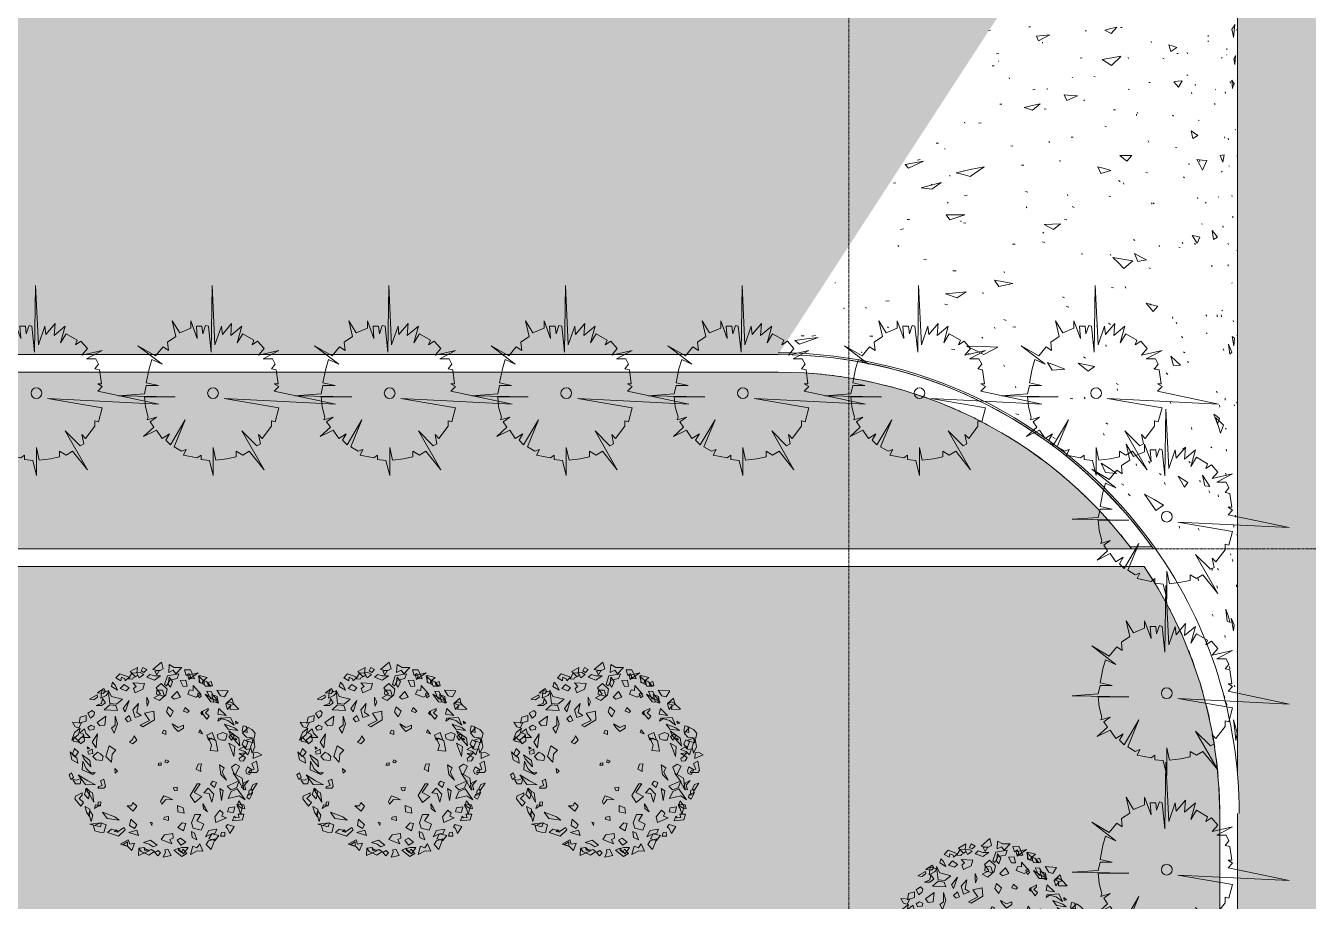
# Model space of a CAD drawing. Header units: millimetres. Extents: x 5359 to 218750, y -16347 to 109893.
# Drawn here: x 56292 to 63554, y 76239 to 81200 of the extents above; entities that cross this region are included whole.
import ezdxf

# ---------------------------------------------------------------- set-up
doc = ezdxf.new("R2010")
doc.units = ezdxf.units.MM
doc.linetypes.add('Grid Line', pattern=[22.225, 12.7, -3.175, 3.175, -3.175])
for name, color, linetype, lineweight in [('A-FLOR', 192, 'Continuous', 9), ('A-FLOR-PATT', 8, 'Continuous', 9), ('A-WALL', 113, 'Continuous', 9), ('G-IMPT', 8, 'Continuous', 9), ('L-PLNT', 71, 'Continuous', 9), ('S-GRID-1', 1, 'Grid Line', 9)]:
    doc.layers.add(name, color=color, linetype=linetype, lineweight=lineweight)
pattern_1 = [(0, (167.64, 11.2), (558.8, 558.8), [83.82, -16.764, 22.352, -16.764, -419.1]), (0, (167.64, 11.2), (558.8, 558.8), [-139.7, 83.82, -335.28]), (0, (139.7, 27.94), (558.8, 558.8), [55.88, -41.91, 83.82, -41.91, -335.28]), (0, (139.7, 27.94), (558.8, 558.8), [-223.52, 55.88, -279.4]), (0, (335.3, 251.46), (558.8, 558.8), [69.85, -27.94, 69.85, -391.16]), (0, (55.9, 363.2), (558.8, 558.8), [27.94, -55.88, 27.94, -447.04]), (90, (111.76, 363.2), (-558.8, 558.8), [50.292, -508.508]), (90, (279.4, 27.94), (-558.8, 558.8), [55.88, -502.92]), (90, (419.1, 251.46), (-558.8, 558.8), [55.88, -502.92]), (45, (352.04, 22.35), (0, 558.7996), [55.88, -734.383]), (135, (206.76, 22.35), (-558.7996, 0), [55.88, -734.383]), (63.435, (335.28, 25.15), (-0.0005, 558.8001), [55.88, -1193.635]), (75.964, (307.34, 27.94), (-0.00237, 558.80038), [55.88, -2248.111]), (75.964, (447.04, 251.46), (-0.00237, 558.80038), [44.704, -2259.287]), (75.964, (122.94, 363.22), (-0.00237, 558.80038), [39.116, -2264.875]), (104.036, (251.46, 27.94), (0.00237, 558.80038), [55.88, -2248.111]), (104.036, (391.16, 251.46), (0.00237, 558.80038), [44.704, -2259.287]), (104.036, (100.58, 363.22), (0.00237, 558.80038), [39.116, -2264.875]), (116.565, (223.52, 25.15), (0.0005, 558.8001), [55.88, -1193.634])]

# ---------------------------------------------------------------- blocks, each defined once
blk = doc.blocks.new('FP_75-TKCS_MB ĐỊNH VỊ CỔNG-HÀNG RÀO')
at = {"layer": 'A-FLOR-PATT'}
for p, q in [((63129.7, 81192.6), (63137, 81206.6)), ((63131.1, 81132.3), (63137.1, 81206.6)), ((61745.9, 81173.3), (61755.3, 81174.8)), ((61970.8, 81193.9), (61980.4, 81194.1)), ((62014.2, 81140.1), (62052.2, 81144.5)), ((62014.2, 81140.1), (62025.5, 81114.9)), ((62025.6, 81114.9), (62089.8, 81148.2)), ((62052.2, 81144.5), (62089.7, 81148.2)), ((62289.7, 81171.8), (62298.4, 81170.2)), ((62402.4, 81174.3), (62438.6, 81155.7)), ((62402.5, 81174.3), (62436.7, 81183.5)), ((62436.7, 81183.5), (62470.2, 81192.3)), ((62438.7, 81155.7), (62470.2, 81192.2)), ((62490.1, 81189.7), (62499.6, 81190.7)), ((62986.3, 81145.7), (62987.7, 81138.2)), ((63121, 81179.7), (63129.7, 81192.6)), ((63121, 81179.7), (63126.2, 81156.1)), ((63126.2, 81156.1), (63131.1, 81132.3)), ((63146.3, 81177.3), (63147.2, 81174)), ((62048.8, 81106.3), (62049.2, 81101)), ((62664.7, 81110.5), (62666.9, 81104.1)), ((62765.1, 81091.5), (62788.2, 81084.4)), ((62765.1, 81091.5), (62775.3, 81053.8)), ((62775.3, 81053.8), (62810.5, 81076.9)), ((62788.2, 81084.4), (62810.5, 81077)), ((62985.3, 81114.3), (62989.1, 81110.3)), ((63091.8, 81070.6), (63092.7, 81062.6)), ((61787.9, 81041.1), (61801.2, 81045.2)), ((61799.3, 81000.7), (61801.9, 80996.6)), ((62261.7, 81016.1), (62273, 81017.5)), ((62387.8, 81009.1), (62440.8, 81018.2)), ((62387.8, 81009.1), (62414.2, 80992.1)), ((62414.2, 80992.1), (62440.4, 80974.4)), ((62440.5, 80974.4), (62491.8, 81026.4)), ((62440.8, 81018.2), (62491.8, 81026.5)), ((62534.5, 81020.7), (62535.4, 81014.1)), ((62731.3, 81015.3), (62737.7, 81011.5)), ((62810.5, 81041.8), (62817.3, 81041.6)), ((62868.6, 81048.3), (62869.4, 81040.8)), ((63063, 81020.1), (63065.8, 81015.8)), ((63090.6, 81034.9), (63093.3, 81035.3)), ((63131.6, 81010.5), (63136.5, 81020.3)), ((63131.6, 81010.5), (63137.8, 80979.7)), ((63136.5, 81020.3), (63140.9, 81030.5)), ((63137.8, 80979.7), (63140.9, 81030.5)), ((61764.2, 80972.3), (61774.9, 80972.8)), ((62216.9, 80909.3), (62219.8, 80903.8)), ((62338.9, 80912.1), (62347.9, 80909.5)), ((62866.8, 80921.8), (62872.2, 80917.5)), ((61860.3, 80904.1), (61863.1, 80899.6)), ((61993.7, 80837.4), (62006.7, 80839.5)), ((62075.3, 80844.7), (62076.1, 80839)), ((62534.5, 80840.9), (62542.5, 80837.3)), ((62650.2, 80878.9), (62658.8, 80878.5)), ((62792.2, 80881.8), (62816.1, 80885.1)), ((62792.2, 80881.8), (62819.6, 80851.2)), ((62816.1, 80885.1), (62839, 80888.4)), ((62819.7, 80851.2), (62839.1, 80888.4)), ((62914.2, 80868.3), (62916, 80860.6)), ((63025.9, 80837.9), (63029.9, 80837.3)), ((63112.1, 80883.2), (63112.9, 80874.7)), ((63120.6, 80890.8), (63126.8, 80882.9)), ((63120.6, 80890.8), (63124.4, 80843.8)), ((63124.4, 80843.8), (63132.4, 80875.3)), ((63126.8, 80882.9), (63132.4, 80875.3)), ((63135.5, 80872.7), (63136.8, 80868.4)), ((62171.1, 80807.8), (62209.4, 80805.2)), ((62171.1, 80807.8), (62185.9, 80776.9)), ((62186, 80776.9), (62247.2, 80801.9)), ((62209.4, 80805.2), (62247.1, 80801.9)), ((62283.2, 80779.9), (62286.2, 80774)), ((62893.5, 80821), (62894.4, 80813.1)), ((63083.8, 80825.2), (63084.4, 80816.5)), ((61808.1, 80755.2), (61819.3, 80754.7)), ((61944.7, 80736.5), (61990.3, 80747.5)), ((61944.7, 80736.5), (61993.1, 80721.6)), ((61990.3, 80747.5), (62035, 80757.9)), ((61993.2, 80721.6), (62035.1, 80757.9)), ((62058.4, 80728.5), (62069, 80726.6)), ((62451, 80723.4), (62461.5, 80723.1)), ((62580.5, 80698.5), (62581.7, 80691.4)), ((62585.4, 80709.5), (62588.1, 80702.6)), ((62785, 80693.3), (62791.3, 80688.4)), ((63023.3, 80758.9), (63026.9, 80754)), ((61606.8, 80652.8), (61610.1, 80648.6)), ((61686.2, 80647), (61700.9, 80650.1)), ((62401.5, 80630.3), (62410.7, 80626.5)), ((62930.9, 80664.6), (62936.6, 80663.3)), ((62085, 80543.8), (62088.5, 80538)), ((62211.1, 80569.1), (62223.4, 80569.2)), ((62647.7, 80547.3), (62650.5, 80539.9)), ((62889.9, 80604.2), (62910, 80591.5)), ((62889.9, 80604.2), (62900.3, 80560.1)), ((62900.4, 80560.1), (62929.4, 80578.5)), ((62910, 80591.5), (62929.3, 80578.5)), ((63080.4, 80571.1), (63081.6, 80562.4)), ((63100.8, 80562.2), (63101.3, 80553.1)), ((63140, 80611), (63141.4, 80610.9)), ((61447.9, 80533.9), (61460.4, 80534.6)), ((61495.9, 80504.9), (61496.7, 80499.9)), ((61870.2, 80518.9), (61881.9, 80517.3)), ((62801.4, 80510.1), (62808.8, 80508.3)), ((61272.4, 80413.8), (61323.9, 80423.8)), ((61272.4, 80413.8), (61289.5, 80392.8)), ((61289.7, 80392.9), (61375.1, 80432.8)), ((61323.9, 80423.8), (61375, 80432.7)), ((61340.7, 80438.3), (61356.9, 80442.8)), ((61639.1, 80345.9), (61719, 80400.5)), ((61640, 80384.5), (61718.9, 80400.5)), ((61929.7, 80409.2), (61943.9, 80410.2)), ((62147.5, 80438), (62148.8, 80431.5)), ((62362.4, 80400.8), (62379.4, 80363.2)), ((62362.5, 80400.8), (62399.4, 80390.7)), ((62486.1, 80463.7), (62521.2, 80464.8)), ((62486.1, 80463.7), (62526.3, 80432.2)), ((62521.2, 80464.8), (62555.2, 80465.5)), ((62526.4, 80432.2), (62555.3, 80465.5)), ((62877, 80419.7), (62879.2, 80411.5)), ((62923, 80442.1), (62952.2, 80438.6)), ((62923, 80442.1), (62939.6, 80412.1)), ((62938.5, 80436.5), (62939.6, 80428)), ((62939.6, 80412.1), (62955.7, 80381.8)), ((62952.2, 80438.6), (62979.2, 80435.4)), ((62955.7, 80381.7), (62979.2, 80435.4)), ((63054.8, 80465.5), (63069.7, 80426.8)), ((63054.9, 80465.5), (63066.9, 80467.1)), ((63066.9, 80467.1), (63078, 80469.1)), ((63069.8, 80426.7), (63078, 80469)), ((63104.6, 80406.1), (63107.2, 80404.9)), ((63150.6, 80464.7), (63151.5, 80459.7)), ((61523.7, 80353), (61524.8, 80347.7)), ((61559.4, 80366.6), (61640, 80384.5)), ((61559.4, 80366.6), (61599.3, 80356.7)), ((61599.3, 80356.7), (61639, 80345.9)), ((62379.5, 80363.2), (62435.6, 80379.9)), ((62399.4, 80390.7), (62435.6, 80379.9)), ((62633.8, 80368.9), (62643.1, 80366.9)), ((62846.7, 80343.7), (62852.8, 80337.7)), ((63062.9, 80375.9), (63066.1, 80370)), ((61205.8, 80307.8), (61219.4, 80309.2)), ((61362.7, 80280.8), (61419.3, 80297)), ((61362.7, 80280.8), (61422.8, 80273.5)), ((61418.3, 80302.8), (61422.2, 80298.5)), ((61419.3, 80297), (61475.1, 80312.2)), ((61423, 80273.5), (61475.3, 80312.2)), ((61953.5, 80259.9), (61965.4, 80256.9)), ((62478.9, 80322.5), (62488, 80317.4)), ((62506.8, 80310.1), (62510.1, 80302.7)), ((61510.7, 80200.2), (61514.8, 80195.4)), ((61607.1, 80237.2), (61623.1, 80239.2)), ((62190.7, 80243), (62192.3, 80236.2)), ((62425.3, 80234.9), (62436.6, 80233.2)), ((62666.7, 80196.7), (62668.1, 80188.7)), ((62674.3, 80196.2), (62682.1, 80190.2)), ((62926.5, 80227.1), (62928.6, 80218.4)), ((62971.3, 80200.5), (62976, 80194)), ((63043, 80229.9), (63047, 80227.7)), ((63121.7, 80238.7), (63123.6, 80232.7)), ((61503.2, 80128.2), (61556, 80129.2)), ((61503.2, 80128.2), (61524.6, 80100.8)), ((61524.8, 80100.8), (61608.4, 80129.2)), ((61556, 80129.2), (61608.2, 80129.2)), ((61957, 80174.6), (61961.2, 80168.5)), ((62216.7, 80175.3), (62227.6, 80170.9)), ((63125.8, 80120.3), (63126.3, 80110.7)), ((61244.6, 80046.1), (61262.2, 80049.6)), ((61282.5, 80102), (61296.7, 80102.1)), ((61586.6, 80094.6), (61588.2, 80088.9)), ((61602, 80082.9), (61615.6, 80081.1)), ((62057.6, 80073.6), (62104.8, 80075.5)), ((62057.6, 80073.6), (62111.4, 80045)), ((62104.8, 80075.5), (62150.9, 80076.8)), ((62111.6, 80045), (62151, 80076.7)), ((62174.2, 80101.8), (62187.6, 80100.5)), ((62949.8, 80078.2), (62955.6, 80075.2)), ((63009, 80038.9), (63024.6, 80020.9)), ((63009, 80038.9), (63018.1, 79988.3)), ((63070.4, 80065.2), (63071.7, 80055.8)), ((61879.7, 79962.7), (61895.1, 79962.2)), ((62049.8, 79976.3), (62061.9, 79972)), ((62051.8, 80030.7), (62056, 80024.1)), ((62563.6, 79988.6), (62572.5, 79982.3)), ((62840.2, 79972.9), (62842.8, 79964)), ((62897.4, 80011.4), (62919, 80006.9)), ((62897.4, 80011.4), (62923.9, 79967.3)), ((62910.2, 79967.8), (62915.9, 79960.6)), ((62919, 80006.9), (62939.6, 80002.5)), ((62923.9, 79967.3), (62939.7, 80002.4)), ((63018.1, 79988.2), (63039.4, 80002.8)), ((63024.6, 80020.9), (63039.3, 80002.8)), ((63099, 79967.3), (63101.6, 79960.4)), ((61230.5, 79954.3), (61235.1, 79949.9)), ((62271.8, 79910.9), (62273.7, 79903.5)), ((62431.7, 79905.6), (62435.4, 79897.8)), ((62570.5, 79909.3), (62604.2, 79891.4)), ((62570.5, 79909.3), (62588, 79864.3)), ((62604.2, 79891.4), (62637, 79873)), ((62710.5, 79956.9), (62712.1, 79948.6)), ((62820.5, 79946), (62828.2, 79942.6)), ((63149.8, 79927.6), (63150.9, 79925.9)), ((61377.8, 79874.7), (61392.5, 79873.3)), ((62446.7, 79886.7), (62504.5, 79877.3)), ((62446.7, 79886.7), (62478.6, 79856.3)), ((62478.6, 79856.3), (62510, 79825.3)), ((62504.5, 79877.3), (62559.7, 79867.1)), ((62510.1, 79825.2), (62559.8, 79867)), ((62588, 79864.2), (62637.1, 79872.9)), ((62651.5, 79827.9), (62661.2, 79824.3)), ((63007.7, 79842.4), (63008.7, 79833)), ((63099.4, 79847), (63100.6, 79837.2)), ((60874.2, 79745.7), (60875.8, 79740.9)), ((61542, 79810.6), (61559.3, 79811.4)), ((61778, 79758.4), (61830.2, 79749.6)), ((61778, 79758.3), (61802.3, 79723.3)), ((61829.5, 79807.1), (61834.2, 79800.7)), ((61830.2, 79749.6), (61881.6, 79739.9)), ((63120.4, 79743.6), (63122.7, 79740.7)), ((61499.1, 79680.7), (61558.6, 79686.7)), ((61499.1, 79680.7), (61566.6, 79658.9)), ((61558.6, 79686.7), (61617.1, 79691.8)), ((61566.8, 79658.9), (61617.2, 79691.8)), ((61711.2, 79688.2), (61713.3, 79681.7)), ((61802.4, 79723.3), (61881.7, 79739.8)), ((62439.8, 79717.7), (62451.6, 79714.3)), ((62517.3, 79721.5), (62521, 79713.1)), ((60924.5, 79600.7), (60926.3, 79595.6)), ((61047.2, 79603.5), (61052.5, 79598.9)), ((61162.3, 79638.7), (61181.4, 79641)), ((61495.9, 79622.3), (61511, 79619.5)), ((62161.8, 79664.3), (62173.8, 79658.5)), ((62183.4, 79608.7), (62197.5, 79605.8)), ((62635.7, 79627.5), (62676, 79581.1)), ((62635.8, 79627.5), (62669, 79619.4)), ((62656.4, 79624.6), (62665, 79617)), ((62669, 79619.4), (62701.1, 79611.1)), ((62676.1, 79581.1), (62701.2, 79611)), ((61829.8, 79534.9), (61843.8, 79530.1)), ((62784.8, 79550.9), (62786.4, 79541.9)), ((62974.5, 79561.8), (62979.6, 79553.5)), ((63037.8, 79561), (63038.8, 79551.3)), ((63060.5, 79561.3), (63062.1, 79551.2)), ((63064.1, 79589.1), (63068, 79585.3)), ((63129.4, 79530.4), (63131.3, 79522.6)), ((61170.8, 79494.2), (61176.4, 79489.1)), ((61777.8, 79491.8), (61780.2, 79485)), ((61881.4, 79494.1), (61897.6, 79492)), ((62356.7, 79503.2), (62361, 79494.8)), ((62423, 79514.5), (62433.6, 79507.3)), ((62806, 79519.9), (62808.9, 79510.5)), ((62974.8, 79460.2), (62980.6, 79455.5)), ((60646.2, 79416.3), (60673.7, 79394.9)), ((60646.3, 79416.3), (60712.9, 79425.6)), ((60673.9, 79394.9), (60779.3, 79433.5)), ((60683.3, 79442.2), (60700.5, 79443.3)), ((60712.9, 79425.6), (60779.2, 79433.5)), ((60742.9, 79440.2), (60763.6, 79444.3)), ((61071.9, 79441.7), (61088.6, 79440.5)), ((61619.4, 79384.2), (61709.1, 79382.4)), ((61619.4, 79384.2), (61667.9, 79361)), ((61706.3, 79435.7), (61711.7, 79429)), ((61709.1, 79382.4), (61796.4, 79378.5)), ((62407, 79391), (62409.1, 79382.8)), ((62836.1, 79439.7), (62843, 79431.2)), ((63103, 79395.8), (63112.5, 79373.2)), ((63103, 79395.8), (63109.1, 79338.8)), ((63122.8, 79438.2), (63130.1, 79433.3)), ((63122.8, 79438.2), (63132.2, 79387.2)), ((63130.1, 79433.3), (63136.4, 79428.9)), ((63132.2, 79387.2), (63136.4, 79428.8)), ((63151.9, 79446.2), (63152.2, 79435.7)), ((61024, 79351.4), (61026.3, 79345.8)), ((61533.9, 79366.6), (61552.1, 79365.8)), ((61627.4, 79343.1), (61642.6, 79338.7)), ((61667.9, 79361), (61716, 79336.7)), ((61716.1, 79336.7), (61796.6, 79378.4)), ((62280.5, 79324), (62292.4, 79316.7)), ((62775, 79327.3), (62803.6, 79302)), ((62775, 79327.3), (62791.2, 79274.7)), ((62847.8, 79351.7), (62855.6, 79346.6)), ((63072.7, 79368.7), (63076.1, 79360.1)), ((63109.1, 79338.8), (63121.2, 79350.7)), ((63112.5, 79373.2), (63121.2, 79350.7)), ((61829.2, 79276.6), (61834.7, 79269.3)), ((62078, 79292.1), (62127.4, 79273.2)), ((62078, 79292.1), (62103.4, 79248.6)), ((62103.6, 79248.6), (62175.9, 79253.5)), ((62127.4, 79273.2), (62175.8, 79253.5)), ((62251.8, 79287.6), (62298, 79279)), ((62251.8, 79287.6), (62307.3, 79242.7)), ((62298, 79279), (62343, 79269.8)), ((62307.4, 79242.7), (62343.1, 79269.7)), ((62679.2, 79258.1), (62689.2, 79252.8)), ((62791.3, 79274.6), (62831.2, 79276.3)), ((62803.6, 79302), (62831.1, 79276.3)), ((62871.8, 79299.8), (62874.6, 79289.8)), ((62465.9, 79173.1), (62478.2, 79167.9)), ((62749.7, 79232.4), (62757.8, 79223.5)), ((61896.2, 79155.4), (61898.9, 79147.9)), ((62205.7, 79089.8), (62220.3, 79085.2)), ((62285.5, 79095.3), (62290.4, 79086.5)), ((62472.1, 79141.7), (62474.3, 79133.1)), ((63033.5, 79128.9), (63037.8, 79119.6)), ((62771.8, 79069.2), (62775.1, 79059.1)), ((63052.1, 79050.3), (63053.9, 79039.6)), ((63082.4, 79088.9), (63083.2, 79078.5)), ((63134.8, 79051.3), (63136.7, 79046.8)), ((63150.3, 79068.9), (63151.4, 79060.3)), ((61897.5, 79001.3), (61914.5, 78997.5)), ((62407.9, 78950.8), (62419.4, 78941.9)), ((63018.8, 79000), (63035.5, 78987.6)), ((63018.8, 79000), (63040.1, 78942)), ((63029.4, 78979.8), (63053.3, 78957.9)), ((63029.4, 78979.8), (63044, 78935.5)), ((63035.5, 78987.6), (63051, 78975.5)), ((63040.1, 78941.9), (63051.1, 78975.4)), ((63053.3, 78957.9), (63074.6, 78936.4)), ((62394, 78888.7), (62398.8, 78879.3)), ((62893.2, 78922.7), (62894.8, 78912.8)), ((63044, 78935.5), (63057.8, 78890.8)), ((63057.8, 78890.7), (63074.6, 78936.3)), ((63085.3, 78919.8), (63088.9, 78914.2)), ((62107.6, 78869.4), (62121.2, 78861.3)), ((62843.5, 78807.4), (62850.9, 78797.2)), ((63001.3, 78814.7), (63007, 78808.3)), ((63089.2, 78801.2), (63090.7, 78790)), ((62650.1, 78732.1), (62659.6, 78722)), ((62877.8, 78731.1), (62885.6, 78724.2)), ((62381.4, 78721.6), (62425.7, 78692.9)), ((62381.4, 78721.6), (62406.1, 78669.3)), ((62406.2, 78669.2), (62468.9, 78663.3)), ((62425.7, 78692.9), (62468.8, 78663.4)), ((62579.6, 78718.6), (62581.9, 78709.2)), ((62710.6, 78663.2), (62720.8, 78656.1)), ((62954.5, 78654), (62976, 78622)), ((62954.5, 78654), (62967.6, 78593.9)), ((63085.5, 78665.3), (63088.8, 78654.9)), ((62496.5, 78604.6), (62509.1, 78597.6)), ((62740.4, 78611.8), (62744.2, 78601.1)), ((62816.8, 78647), (62845.4, 78629.4)), ((62816.8, 78647), (62852.8, 78584.9)), ((62845.4, 78629.4), (62872.7, 78611.8)), ((62852.9, 78584.8), (62872.7, 78611.7)), ((62939.8, 78625), (62941.4, 78614.7)), ((62967.7, 78593.8), (62996.4, 78589.8)), ((62976, 78622), (62996.3, 78589.9)), ((62534.9, 78547.1), (62545.7, 78536.6)), ((62625.9, 78546.5), (62681.5, 78515.3)), ((62625.9, 78546.5), (62658.6, 78500.3)), ((62681.5, 78515.3), (62734, 78483.5)), ((62990.6, 78564.1), (62996, 78553.1)), ((63043.7, 78541.9), (63045.6, 78530.4)), ((62658.6, 78500.3), (62690.4, 78453.2)), ((62690.5, 78453.1), (62734.1, 78483.4)), ((62822, 78363.8), (62825.5, 78352.6)), ((63131.9, 78369.2), (63132.4, 78358)), ((63142.5, 78426.2), (63144, 78415.8)), ((62930.4, 78353.8), (62936.9, 78342.2)), ((63150.2, 78318), (63151.5, 78311.9)), ((63112.9, 78207.3), (63115.9, 78200.1)), ((63125.2, 78176), (63127.5, 78164.7)), ((63009.3, 78125.2), (63010.6, 78114.3)), ((63040.8, 78124.9), (63045.9, 78116.7)), ((62927.7, 78065.7), (62935.1, 78056.9)), ((63036.8, 78025.8), (63039, 78013.7)), ((63146.7, 78032.8), (63147.1, 78021.2)), ((63009.6, 77866.6), (63014.9, 77853.8)), ((63087.1, 77893.4), (63099.9, 77855.9)), ((63087.1, 77893.4), (63095.4, 77826.3)), ((63099.9, 77855.9), (63111.3, 77818.5)), ((63095.5, 77826.2), (63111.4, 77818.4)), ((63118.1, 77842.7), (63127.1, 77823.1)), ((63118.1, 77842.7), (63129.9, 77771.5)), ((63127.1, 77823.1), (63135, 77804)), ((63129.9, 77771.4), (63135, 77803.9)), ((63081.3, 77745.5), (63083.1, 77733)), ((63151.3, 77657.2), (63152.6, 77645)), ((63107.4, 77569.5), (63110.4, 77556.4)), ((63135.1, 77464.2), (63137.4, 77455.2)), ((63076.7, 77404.6), (63081.1, 77394.6)), ((63090.9, 77363), (63091.9, 77351.2)), ((63130.4, 77268.2), (63141.8, 77228.4)), ((63130.4, 77268.2), (63137.8, 77209.7)), ((63137.8, 77209.7), (63144.2, 77150.9)), ((63141.8, 77228.4), (63150.5, 77189.5)), ((63144.2, 77150.8), (63150.5, 77189.4))]:
    blk.add_line(p, q, dxfattribs=at)
blk = doc.blocks.new('CAY MAI VAN PHUC - CAY DUC SOC_dwg-2256080-TKCS_MB ĐỊNH VỊ CỔNG-HÀNG RÀO')
at = {"layer": 'G-IMPT', "flags": 128}
blk.add_lwpolyline([(32.8, 479.5), (12.9, 293.4), (6.2, 771.8), (-13.8, 346.6), (-60.3, 479.5), (-67, 419.7), (-133.5, 499.4), (-126.8, 413), (-206.6, 479.5), (-173.4, 359.9), (-213.3, 426.3), (-293.1, 379.8), (-279.8, 346.6), (-319.7, 373.2), (-366.2, 320), (-326.3, 273.5), (-472.6, 306.7), (-359.6, 246.9), (-426.1, 246.9), (-446, 207.1), (-419.4, 173.8), (-452.7, 167.2), (-466, 67.5), (-439.4, 67.5), (-472.6, 47.6), (-439.4, 14.4), (-878.3, -78.6), (-80.3, -38.8), (-472.6, -105.2), (-446, -204.9), (-419.4, -198.2), (-419.4, -238.1), (-352.9, -324.5), (-326.3, -297.9), (-339.6, -364.4), (-313, -377.6), (-206.6, -271.3), (-366.2, -550.4), (-259.8, -417.5), (-213.3, -444.1), (-166.7, -417.5), (-166.7, -457.4), (-100.2, -470.7), (-19.9, -481.4), (-0.5, -390.9), (-0.5, -590.3), (26.2, -484), (86, -477.3), (86, -444.1), (112.6, -464), (212.4, -444.1), (192.4, -404.2), (225.7, -417.5), (278.9, -384.3), (199.1, -191.6), (305.5, -371), (338.7, -337.8), (312.1, -291.3), (365.3, -324.5), (405.2, -264.7), (498.3, -311.2), (425.2, -244.8), (451.8, -204.9), (405.2, -171.7), (471.7, -191.6), (465.1, -171.7), (485, -98.6), (491.7, -25.5), (272.2, -25.5), (677.9, -18.8), (491.7, -5.6), (478.4, 54.2), (391.9, 54.2), (478.4, 74.2), (458.4, 173.8), (438.5, 240.3), (365.3, 207.1), (538.2, 340), (411.9, 266.9), (358.7, 333.3), (318.8, 306.7), (325.4, 366.5), (265.6, 406.4), (292.2, 519.4), (239, 433), (159.2, 466.2), (159.2, 519.4), (112.6, 393.1), (119.3, 479.5), (79.4, 479.5), (72.7, 426.3), (52.8, 486.1)], close=True, dxfattribs=at)
at = {"layer": 'G-IMPT'}
blk.add_circle((0, 0), 38.6, dxfattribs=at)
blk = doc.blocks.new('CAY MAI VAN PHUC - CAY BONG TRANG-2256527-TKCS_MB ĐỊNH VỊ CỔNG-HÀNG RÀO')
at = {"extrusion": (0, 0, -1), "xscale": 0.7894736842105263, "yscale": 0.7894736842105263, "zscale": -0.7894736842105263, "rotation": 180}
blk.add_blockref('CAY MAI VAN PHUC - CAY DUC SOC_dwg-2256080-TKCS_MB ĐỊNH VỊ CỔNG-HÀNG RÀO', (0, 0), dxfattribs=at)
blk = doc.blocks.new('CAY BACH TRINH - CAY BACH TRINH_dwg-2249800-TKCS_MB ĐỊNH VỊ CỔNG-HÀNG RÀO')
at = {"layer": 'G-IMPT', "flags": 128}
for points in [[(-578, 1452), (-505, 1613), (-404, 1608), (-431, 1511), (-482, 1548), (-505, 1489), (-486, 1456)], [(-357, 1653), (-250, 1541), (-201, 1603), (-123, 1566), (-133, 1703), (-220, 1653)], [(7, 1749), (-25, 1628), (43, 1591), (160, 1616)], [(121, 1587), (40, 1602), (86, 1521)], [(335, 1653), (267, 1616), (316, 1566), (365, 1591)], [(423, 1516), (443, 1553), (433, 1653), (560, 1578), (472, 1491)], [(-874, 1403), (-896, 1328), (-826, 1327), (-809, 1379)], [(-870, 1320), (-769, 1323), (-719, 1438), (-798, 1395)], [(-715, 1368), (-728, 1408), (-805, 1472), (-663, 1508), (-663, 1385)], [(-648, 1504), (-672, 1392), (-758, 1347), (-746, 1419), (-706, 1444)], [(-477, 1437), (-459, 1512), (-646, 1555)], [(-428, 1425), (-446, 1319), (-376, 1318), (-327, 1420)], [(-83, 1327), (-48, 1351), (-99, 1506), (-301, 1542), (-270, 1454), (-140, 1428)], [(-133, 1478), (-191, 1403), (-152, 1303), (-113, 1353)], [(14, 1366), (-94, 1266), (-74, 1166), (43, 1066), (140, 1116), (23, 1178), (101, 1291)], [(23, 1503), (131, 1428), (267, 1478), (209, 1528), (131, 1503)], [(511, 1378), (306, 1366), (335, 1266), (472, 1203), (501, 1278), (452, 1316)], [(533, 1553), (590, 1452), (520, 1446), (509, 1467), (423, 1512), (399, 1468), (319, 1525), (383, 1562)], [(579, 1478), (745, 1541), (813, 1466), (725, 1416), (716, 1478), (657, 1453), (647, 1416)], [(871, 1391), (823, 1341), (784, 1253), (891, 1316)], [(-1174, 1238), (-1112, 1130), (-1037, 1152), (-972, 1252)], [(-766, 1181), (-866, 1042), (-1009, 1038), (-900, 1094)], [(-996, 1019), (-915, 1047), (-883, 1171), (-978, 1137)], [(-989, 1076), (-860, 1099), (-799, 1231), (-876, 1225), (-913, 1152)], [(-697, 1145), (-671, 1210), (-634, 1180), (-660, 1114)], [(-556, 1333), (-692, 1179), (-600, 1129), (-460, 1181), (-492, 1255), (-553, 1247)], [(-269, 1228), (-328, 1128), (-220, 1091), (-172, 1128)], [(-50, 1140), (92, 1178), (86, 1252), (-14, 1249)], [(667, 1353), (579, 1291), (628, 1241), (735, 1278)], [(696, 1091), (891, 1141), (949, 1253), (920, 1016), (803, 1003)], [(1064, 1244), (1080, 1108), (985, 1158), (937, 1212)], [(1027, 1278), (998, 1228), (1037, 1191), (1135, 1203)], [(1144, 1166), (1135, 1128), (1203, 1078), (1281, 1091)], [(-1364, 914), (-1208, 910), (-1218, 988), (-1136, 1017), (-1240, 1107), (-1267, 1010)], [(-1164, 910), (-1135, 1007), (-1204, 1044), (-1282, 1000), (-1216, 980)], [(-1010, 928), (-1137, 803), (-990, 828)], [(-840, 791), (-799, 735), (-718, 839), (-724, 876), (-821, 927), (-821, 894), (-775, 847)], [(-415, 941), (-483, 878), (-454, 853), (-386, 878)], [(-113, 953), (-201, 878), (-152, 778), (-84, 866)], [(267, 1128), (228, 1041), (257, 966), (267, 1041)], [(413, 1016), (443, 853), (365, 803), (472, 766), (511, 903)], [(647, 866), (579, 1066), (686, 928)], [(813, 978), (784, 891), (1018, 903), (920, 991)], [(1047, 1103), (998, 1028), (1066, 978), (1164, 978), (1066, 1016)], [(-1302, 703), (-1351, 666), (-1312, 653)], [(-1279, 631), (-1217, 768), (-1027, 752), (-1169, 714)], [(-993, 702), (-1009, 756), (-1064, 751)], [(-717, 878), (-717, 816), (-688, 841)], [(140, 878), (131, 728), (335, 603), (384, 628), (218, 716), (306, 841)], [(579, 803), (540, 716), (599, 691), (647, 741)], [(823, 791), (784, 653), (842, 491), (891, 578), (823, 628)], [(988, 791), (1008, 628), (1096, 616), (1144, 678)], [(1261, 753), (1203, 803), (1193, 853), (1232, 891), (1310, 841)], [(1339, 702), (1463, 665), (1444, 774), (1337, 802)], [(1422, 673), (1471, 586), (1531, 604), (1583, 684)], [(-1595, 553), (-1527, 591), (-1429, 491), (-1497, 416), (-1634, 403), (-1653, 491)], [(-1424, 524), (-1440, 618), (-1501, 607), (-1513, 501)], [(-1380, 266), (-1361, 403), (-1185, 528), (-1224, 441)], [(-1109, 650), (-1174, 560), (-1345, 537), (-1285, 585)], [(-1283, 435), (-1251, 475), (-1188, 428), (-1232, 366)], [(-1065, 367), (-1127, 366), (-1158, 473), (-1082, 500), (-981, 458), (-1000, 389)], [(-942, 366), (-893, 503), (-795, 453), (-825, 366), (-873, 403)], [(-721, 477), (-654, 499), (-671, 550)], [(-220, 591), (-289, 516), (-386, 578), (-386, 628), (-289, 591), (-181, 653)], [(-74, 528), (-35, 541), (-6, 491), (-74, 466)], [(1135, 478), (1232, 328), (1164, 228), (1154, 328)], [(1310, 591), (1252, 628), (1193, 603), (1203, 553), (1281, 541)], [(1270, 413), (1394, 410), (1386, 473), (1452, 496), (1368, 568), (1347, 490)], [(1447, 578), (1476, 466), (1593, 366), (1544, 503)], [(-1597, 135), (-1570, 248), (-1626, 391), (-1648, 247)], [(-1619, 320), (-1482, 361), (-1595, 398)], [(-1363, 198), (-1471, 259), (-1494, 200), (-1562, 210), (-1523, 107), (-1467, 166)], [(-1478, 213), (-1422, 297), (-1459, 373), (-1523, 336)], [(-1328, 370), (-1279, 378), (-1302, 402)], [(-1274, 77), (-1290, 255), (-1183, 312), (-1221, 219)], [(-855, 181), (-881, 279), (-825, 405), (-958, 362), (-994, 169)], [(491, 441), (443, 366), (511, 303), (569, 328), (521, 378)], [(813, 191), (881, 116), (891, -22), (988, 78), (930, 266)], [(1319, 245), (1280, 215), (1311, 205)], [(1378, 453), (1369, 353), (1437, 303), (1476, 366)], [(1553, 425), (1451, 325), (1568, 345)], [(-1619, 40), (-1622, 139), (-1683, 152), (-1767, 105)], [(-1482, 60), (-1448, -1), (-1384, -6), (-1369, 43), (-1433, 90)], [(-1478, 141), (-1429, 91), (-1371, 128)], [(-74, 16), (-123, -9), (-94, -34), (-55, -22)], [(1085, 125), (1140, 155), (1218, 75), (1163, 15), (1054, 5), (1038, 75)], [(1310, 166), (1300, 116), (1222, 128), (1232, 203)], [(1256, -105), (1272, 5), (1412, 105), (1381, 35)], [(1476, 153), (1534, 78), (1583, 116), (1544, 216)], [(1624, 156), (1594, 16), (1487, -41), (1502, 50), (1551, 81)], [(-1595, -47), (-1673, -9), (-1702, -172), (-1673, -209), (-1536, -209), (-1556, -172), (-1634, -147)], [(-1515, -106), (-1486, -178), (-1501, -227), (-1553, -242), (-1599, -161)], [(-1449, -521), (-1419, -309), (-1263, -222), (-1351, -346)], [(-1291, -267), (-1232, -115), (-1304, -62), (-1376, -95)], [(-1145, -345), (-1046, -242), (-1021, -71), (-1105, -125), (-1069, -201)], [(-688, -191), (-610, -147), (-641, -60), (-704, -55), (-685, -122)], [(11, -79), (65, -80), (51, -44), (11, -37)], [(832, -134), (784, -184), (823, -222)], [(1179, -205), (1218, -245), (1264, -215)], [(1398, -9), (1408, -159), (1232, -234), (1339, -134)], [(1563, -293), (1595, -211), (1641, -250), (1609, -331)], [(-1604, -526), (-1578, -497), (-1615, -421), (-1690, -396)], [(-1489, -516), (-1411, -473), (-1448, -396), (-1534, -351), (-1465, -430)], [(-1224, -515), (-1157, -451), (-1369, -353), (-1324, -476)], [(-935, -470), (-860, -411), (-900, -361), (-966, -383)], [(-582, -741), (-504, -613), (-626, -407), (-681, -406), (-575, -561), (-711, -631)], [(1085, -355), (1023, -325), (999, -455), (1023, -485), (1132, -485), (1116, -455), (1054, -435)], [(1477, -247), (1352, -421), (1173, -426), (1309, -356)], [(1427, -309), (1447, -409), (1525, -409), (1573, -334), (1505, -346)], [(-1553, -680), (-1504, -649), (-1521, -598), (-1613, -563)], [(-1546, -521), (-1536, -609), (-1595, -596), (-1604, -509)], [(-1173, -669), (-1368, -622), (-1473, -694), (-1336, -498), (-1227, -542)], [(-1024, -493), (-1058, -702), (-1088, -530)], [(-888, -735), (-838, -578), (-745, -570), (-823, -487), (-921, -590)], [(-229, -532), (-269, -525), (-272, -467), (-200, -477)], [(-129, -656), (-34, -622), (23, -722), (0, -767), (-69, -688), (-193, -693)], [(1202, -735), (1225, -565), (1350, -495), (1280, -595)], [(1330, -484), (1271, -546), (1300, -671), (1369, -596)], [(1384, -736), (1435, -805), (1537, -675), (1529, -628), (1408, -565), (1408, -607), (1465, -665)], [(-1468, -852), (-1402, -831), (-1326, -772), (-1450, -777)], [(-1390, -946), (-1429, -809), (-1361, -709), (-1332, -796), (-1361, -846)], [(-1270, -915), (-1163, -901), (-1183, -834), (-1295, -817)], [(-1144, -1010), (-957, -1095), (-936, -993), (-1027, -873), (-1088, -926), (-1063, -982)], [(-811, -903), (-736, -844), (-727, -764), (-770, -826)], [(-393, -926), (-281, -901), (-277, -790), (-378, -835)], [(614, -795), (506, -893), (444, -803), (510, -740), (536, -796)], [(1124, -735), (1132, -805), (1085, -795), (1077, -725)], [(1193, -846), (1173, -780), (1104, -785)], [(1249, -1075), (1218, -965), (1272, -885), (1295, -955), (1272, -995)], [(1359, -809), (1271, -859), (1281, -984), (1330, -909)], [(-1251, -1066), (-1426, -1044), (-1452, -946), (-1351, -943), (-1371, -1002), (-1308, -1008), (-1282, -979)], [(-1130, -1172), (-1165, -1196), (-1203, -1289), (-1280, -1164), (-1162, -1128)], [(-698, -1231), (-557, -1193), (-527, -1096), (-584, -953), (-693, -951), (-619, -1061), (-741, -1124)], [(-384, -1242), (-286, -1181), (-363, -1098), (-424, -1108)], [(-120, -1056), (-31, -1033), (-45, -997), (-117, -988)], [(176, -1143), (205, -1087), (168, -1096)], [(550, -1034), (443, -1134), (482, -1196), (569, -1146)], [(1048, -911), (967, -1024), (753, -1052), (829, -993)], [(1103, -1266), (1025, -1267), (986, -1133), (1081, -1099), (1208, -1151), (1184, -1238)], [(1066, -1096), (1086, -1171), (1271, -1121)], [(-1117, -1335), (-1039, -1334), (-1059, -1267), (-1114, -1266)], [(-883, -1296), (-1010, -1321), (-942, -1409), (-834, -1384)], [(-771, -1348), (-831, -1232), (-975, -1212), (-947, -1284), (-866, -1298)], [(-622, -1399), (-535, -1360), (-523, -1254), (-580, -1280)], [(-180, -1469), (12, -1396), (-45, -1309), (-194, -1290), (-200, -1370), (-142, -1392)], [(411, -1324), (581, -1272), (441, -1226)], [(667, -1184), (647, -1221), (764, -1334), (959, -1271), (891, -1209), (764, -1246)], [(775, -1261), (835, -1251), (807, -1222)], [(-872, -1573), (-787, -1482), (-829, -1416), (-944, -1384)], [(-505, -1659), (-547, -1509), (-620, -1542), (-671, -1472), (-727, -1598), (-626, -1595)], [(-386, -1646), (-464, -1534), (-357, -1534), (-289, -1559)], [(-215, -1584), (-355, -1693), (-443, -1641), (-373, -1567), (-346, -1624), (-297, -1583), (-299, -1545)], [(-336, -1491), (-270, -1405), (-332, -1372), (-423, -1439)], [(-55, -1574), (-63, -1616), (-24, -1708), (-167, -1674), (-109, -1565)], [(323, -1445), (199, -1404), (83, -1492), (153, -1523), (221, -1476)], [(228, -1671), (131, -1609), (189, -1571), (209, -1584), (306, -1584), (306, -1534), (404, -1546), (365, -1609)], [(411, -1674), (406, -1550), (330, -1534), (226, -1592)], [(731, -1476), (595, -1400), (567, -1474), (481, -1461), (531, -1590), (600, -1516)], [(608, -1509), (686, -1484), (608, -1434)], [(69, -1680), (123, -1624), (62, -1590), (23, -1629)]]:
    blk.add_lwpolyline(points, close=True, dxfattribs=at)
blk = doc.blocks.new('CAY BACH TRINH - CAY BACH TRINH-2271498-TKCS_MB ĐỊNH VỊ CỔNG-HÀNG RÀO')
at = {"extrusion": (0, 0, -1), "xscale": 0.3200000000000001, "yscale": 0.3200000000000001, "zscale": -0.3200000000000001, "rotation": 180}
blk.add_blockref('CAY BACH TRINH - CAY BACH TRINH_dwg-2249800-TKCS_MB ĐỊNH VỊ CỔNG-HÀNG RÀO', (0, 0), dxfattribs=at)

msp = doc.modelspace()

# ---------------------------------------------------------------- hatches: boundary and pattern name
at = {"layer": 'A-FLOR-PATT'}
h = msp.add_hatch(dxfattribs=at)
h.set_pattern_fill('FP_10', color=256, style=0, pattern_type=2)
h.set_pattern_definition([(49.98, (0, 140.2), (480.9662, -42.05), [50.271, -552.983]), (355.004, (0, 140.2), (-93.0452, 504.0329), [40.233, -442.567]), (100.459, (40.1, 136.7), (387.922, 461.987), [42.712, -469.837]), (46.164, (0, 274.2), (715.6488, -110.9123), [75.41, -829.513]), (96.64, (59.64, 265), (626.7502, 652.741), [64.068, -704.746]), (351.19, (0, 274.2), (626.75, 652.7402), [60.349, -663.843]), (20.986, (67.06, 240.7), (400.2597, -269.793), [50.287, -553.162]), (326.019, (67.06, 240.7), (163.1555, 485.9145), [40.225, -442.472]), (71.439, (100.4, 218.2), (563.4208, 216.1217), [42.715, -469.86]), (37.48, (0, 140.2), (8.15562, 223.06729), [7.374, -429.717, 7.374, -441.784, -444.13]), (37.48, (0, 140.2), (8.15562, 223.06729), [-886.249, 7.374, -436.756]), (7.495, (0, 140.2), (176.4031, 264.291), [7.376, -248.775, 7.376, -419.766, -169.314]), (7.495, (0, 140.2), (176.4031, 264.291), [-683.292, 7.376, -161.938]), (327.518, (-149.53, 140.2), (357.95966, -15.11538), [7.375, -160.231, 7.375, -515.556, -693.888]), (327.518, (-149.53, 140.2), (357.95966, -15.11538), [-690.536, 7.375, -686.514]), (317.52, (-216.6, 140.2), (391.0618, 67.0783), [7.374, -210.488, 7.374, -339.864, -492.703]), (317.52, (-216.6, 140.2), (391.0618, 67.0783), [-565.1, 7.374, -485.329])])
h.paths.add_polyline_path([(85305.1, 75436.3), (97742.6, 75436.3), (97742.6, 76818.2), (97748, 76986.1), (97752.6, 77033.6), (97752.6, 83316.9), (86052.6, 83316.9), (85953.7, 83322.9), (85852.6, 83341.9), (85761.8, 83370.2), (85654.5, 83421.1), (85586.8, 83462.1), (85501.2, 83530.7), (85438.8, 83593.2), (85370.2, 83683.6), (85324.7, 83759.9), (85285.9, 83846.2), (85252.6, 83961.4), (85237.8, 84050), (85232.6, 84118.2), (85152.6, 84118.2), (85152.6, 84418.2), (75352.6, 84418.2), (75352.6, 82518.2), (75619.9, 82518.2), (75619.9, 82318.2), (75352.6, 82318.2), (75352.6, 81418.2), (69152.6, 81418.5), (69152.6, 82318.2), (68752.6, 82318.2), (68752.6, 82518.2), (69152.6, 82518.2), (69152.6, 83316.9), (63152.6, 83316.9), (63152.6, 76953.1), (63157.5, 76885.4), (63162.6, 76736.9), (63152.6, 76736.9), (63152.6, 75436.3), (85292.6, 75436.3)])
h = msp.add_hatch(dxfattribs=at)
h.set_pattern_fill('FP_21', color=256, style=0, pattern_type=2)
h.set_pattern_definition([(49.955, (0, 297.74), (480.9663, -42.0141), [50.245, -552.698]), (355.008, (0, 297.74), (-93.0422, 503.5904), [40.233, -442.564]), (100.468, (40.1, 294.23), (387.9225, 461.5805), [42.676, -469.437]), (46.139, (0, 431.63), (715.65, -110.812), [75.376, -829.133]), (96.646, (59.64, 422.4), (626.748, 652.169), [64.012, -704.134]), (351.198, (0, 431.6), (626.7464, 652.1696), [60.348, -663.83]), (20.97, (67.06, 398.16), (400.2635, -269.5499), [50.282, -553.099]), (326.042, (67.06, 398.16), (163.1587, 485.4848), [40.214, -442.35]), (71.424, (100.4, 375.7), (563.4193, 215.9336), [42.681, -469.488]), (37.456, (0, 297.74), (8.15442, 222.87167), [7.372, -429.577, 7.372, -441.64, -443.985]), (37.456, (0, 297.74), (8.15442, 222.87167), [-885.96, 7.372, -436.613]), (7.488, (0, 297.74), (176.40487, 264.05665), [7.376, -248.771, 7.376, -419.759, -169.312]), (7.488, (0, 297.74), (176.40487, 264.05665), [-683.282, 7.376, -161.936]), (327.541, (-149.53, 297.74), (357.9599, -15.1019), [7.373, -160.191, 7.373, -515.425, -693.712]), (327.541, (-149.53, 297.74), (357.9599, -15.1019), [-690.361, 7.373, -686.339]), (317.545, (-216.6, 297.74), (391.0611, 67.0181), [7.371, -210.404, 7.371, -339.728, -492.505]), (317.545, (-216.6, 297.74), (391.0611, 67.0181), [-564.873, 7.371, -485.134])])
h.paths.add_polyline_path([(39251, 79336.9), (45942.6, 79336.9), (45942.6, 79346.9), (45952.6, 79346.9), (45952.6, 79336.9), (60552.6, 79336.9), (60552.6, 79346.9), (60559.1, 79346.9), (63139.6, 83316.9), (32746.2, 83316.9), (36095.2, 79346.7), (36103.5, 79346.9), (36103.5, 79336.9), (36830.1, 79336.9)])
h = msp.add_hatch(dxfattribs=at)
h.set_pattern_fill('FP_14', color=256, style=0, pattern_type=2)
h.set_pattern_definition(pattern_1)
h.paths.add_polyline_path([(33642.6, 17336.9), (33642.6, 33737.4), (31203.5, 33737.4), (31203.5, 18236.9), (31211.1, 18125), (31226.1, 18036.7), (31254, 17939.7), (31292.6, 17846.4), (31341.4, 17758.1), (31399.9, 17675.8), (31480, 17589), (31547.2, 17529.8), (31624.7, 17474.9), (31713, 17426.1), (31806.2, 17387.4), (31903.2, 17359.5), (32002.7, 17342.6), (32103.5, 17336.9), (33198.8, 17336.9)])
h.paths.add_polyline_path([(31203.5, 37137.4), (33642.6, 37137.4), (33642.6, 78246.9), (35752.6, 78246.9), (35752.6, 79046.9), (38162.6, 79046.9), (38162.6, 79036.9), (38152.6, 79036.9), (38152.6, 78246.9), (42252.6, 78246.9), (42252.6, 78646.9), (42552.6, 78646.9), (42552.6, 79236.9), (36103.5, 79236.9), (35855.3, 79230.6), (35607.8, 79211.8), (35361.5, 79180.4), (35117.1, 79136.6), (34875.3, 79080.5), (34636.6, 79012.2), (34401.7, 78931.9), (34171.2, 78839.8), (33945.6, 78736.2), (33725.5, 78621.2), (33510, 78494.3), (33269, 78332.8), (33092.2, 78202), (32897.2, 78041.7), (32711.6, 77872.5), (32535.6, 77694.7), (32369.5, 77508.9), (32213.4, 77315.4), (32067.7, 77114.8), (31932.5, 76907.4), (31806.3, 76690.2), (31693.9, 76472.3), (31583.6, 76226.6), (31502.6, 76021.4), (31423.8, 75788.4), (31356.8, 75551.8), (31301.8, 75312.4), (31258.9, 75070.6), (31228.2, 74827), (31209.7, 74582.3), (31203.5, 74336.9), (31205.6, 62059.7), (31211.4, 62000.9), (31234, 61917.3), (31258, 61859.3), (31299, 61792.4), (31349.9, 61732.8), (31409.6, 61681.8), (31476.5, 61640.8), (31549, 61610.8), (31625.3, 61592.5), (31703.5, 61586.3), (32403.5, 61586.3), (32403.5, 40886.3), (31703.5, 40886.3), (31618.1, 40878.5), (31534.5, 40855.8), (31476.5, 40831.8), (31409.6, 40790.8), (31349.9, 40739.9), (31299, 40680.2), (31258, 40613.3), (31228, 40540.8), (31209.7, 40464.6), (31203.5, 40362.1), (31203.5, 38882.8)])
h.paths.add_polyline_path([(62552.6, 78236.9), (62432.4, 78384.4), (62310.9, 78513.5), (62180.6, 78633.7), (62021.7, 78758.5), (61896, 78845), (61742.9, 78935.1), (61583.3, 79014.3), (61418.9, 79081.8), (61250.4, 79137.3), (61078.8, 79180.8), (60904.8, 79211.9), (60728.8, 79230.6), (60552.6, 79236.9), (46052.6, 79236.9), (46052.6, 78648.6), (46352.6, 78648.6), (46352.6, 78638.6), (46352.6, 78636.9), (46352.6, 78246.9), (54962.6, 78246.9), (54962.6, 78236.9), (62545, 78236.9)])
h = msp.add_hatch(dxfattribs=at)
h.set_pattern_fill('FP_14', color=256, style=0, pattern_type=2)
h.set_pattern_definition(pattern_1)
h.paths.add_polyline_path([(60152.6, 69861.8), (63032.6, 69861.8), (63032.6, 70456.3), (63052.6, 70456.3), (63052.6, 76736.9), (63045.6, 76914.5), (63032.3, 77050.9), (63005.4, 77216.2), (62972.7, 77360.5), (62941.5, 77469), (62906.8, 77575.6), (62849.3, 77722.6), (62773.7, 77882.4), (62702.7, 78011.4), (62623.8, 78136.9), (54962.6, 78135.2), (54962.6, 69861.8), (58617.9, 69861.8)])

# ---------------------------------------------------------------- linework, layer by layer
at = {"layer": 'A-FLOR'}
msp.add_line((63152.6, 83316.9), (63152.6, 76953.1), dxfattribs=at)
for radius, start, end in [(2600, 80.63331, 82.08497), (2600, 76.61901, 78.12743), (2600, 72.65428, 74.16985), (2500, 81.84817, 85.91307), (2500, 77.77226, 80.21785), (2500, 73.69635, 76.0255), (2600, 68.71207, 70.21226), (2500, 69.62043, 71.8849), (2600, 64.78199, 66.25463), (2500, 65.54452, 67.76784), (2600, 60.85919, 62.29697), (2500, 61.4686, 63.66344), (2600, 56.94109, 58.33928), (2500, 57.39269, 59.56664), (2600, 53.02622, 54.38155), (2500, 53.31677, 55.47476), (2600, 49.11365, 50.42378), (2500, 49.24085, 51.38624), (2600, 45.20278, 46.46597), (2500, 45.16493, 47.22849), (2500, 41.08902, 43.2158), (2600, 41.29321, 42.50811), (2500, 36.8699, 39.13281), (2600, 37.38464, 38.55019), (2500, 30.44995, 34.05524), (2500, 26.84115, 29.26278), (2500, 23.228, 25.42823), (2500, 19.60811, 21.73069), (2500, 15.97702, 18.07883), (2500, 12.32516, 14.44774), (2500, 8.62763, 10.82784), (2500, 4.79309, 7.21466), (2500, 0, 3.60585)]:
    msp.add_arc((60552.6, 76736.9), radius, start, end, dxfattribs=at)
at = {"layer": 'A-WALL'}
for p, q in [((45952.6, 79336.9), (60552.6, 79336.9)), ((60552.6, 79236.9), (46052.6, 79236.9)), ((54962.6, 78236.9), (62676.2, 78236.9)), ((62545, 78246.9), (62669.1, 78246.9)), ((62688.5, 78236.9), (62678.8, 78236.9)), ((62623.8, 78136.9), (54962.6, 78136.9)), ((63052.6, 72761.8), (63052.6, 76736.9)), ((63152.6, 76736.9), (63152.6, 72761.8))]:
    msp.add_line(p, q, dxfattribs=at)
at = {"layer": 'A-WALL', "flags": 128}
msp.add_lwpolyline([(62623.8, 78136.9), (62703.3, 78011.4), (62775.2, 77881.4), (62839.3, 77747.4), (62895.3, 77609.7), (62943, 77469), (62982.2, 77325.7), (63012.9, 77180.4), (63034.9, 77033.4), (63048.1, 76885.4), (63052.6, 76736.9)], dxfattribs=at)
at = {"layer": 'A-WALL'}
for radius, start, end in [(2610, 35.0995, 90), (2600, 35.25605, 90), (2600, 35.50466, 90), (2500, 37.15692, 90), (2610, 360, 35.07951), (2610, 33.98743, 34.52388)]:
    msp.add_arc((60552.6, 76736.9), radius, start, end, dxfattribs=at)
at = {"layer": 'S-GRID-1'}
for p, q in [((60952.6, 80482.7), (60952.6, 85982.7)), ((60952.6, 13102.5), (60952.6, 80482.7)), ((135474.6, 78236.9), (24837.1, 78236.9))]:
    msp.add_line(p, q, dxfattribs=at)

# ---------------------------------------------------------------- block references
at = {"layer": 'A-FLOR'}
msp.add_blockref('FP_75-TKCS_MB ĐỊNH VỊ CỔNG-HÀNG RÀO', (0, 0), dxfattribs=at)
at = {"layer": 'L-PLNT', "rotation": 180}
for name, p in [('CAY MAI VAN PHUC - CAY BONG TRANG-2256527-TKCS_MB ĐỊNH VỊ CỔNG-HÀNG RÀO', (56352.6, 79118.2)), ('CAY MAI VAN PHUC - CAY BONG TRANG-2256527-TKCS_MB ĐỊNH VỊ CỔNG-HÀNG RÀO', (57352.6, 79118.2)), ('CAY MAI VAN PHUC - CAY BONG TRANG-2256527-TKCS_MB ĐỊNH VỊ CỔNG-HÀNG RÀO', (58352.6, 79118.2)), ('CAY MAI VAN PHUC - CAY BONG TRANG-2256527-TKCS_MB ĐỊNH VỊ CỔNG-HÀNG RÀO', (59352.6, 79118.2)), ('CAY MAI VAN PHUC - CAY BONG TRANG-2256527-TKCS_MB ĐỊNH VỊ CỔNG-HÀNG RÀO', (60352.6, 79118.2)), ('CAY MAI VAN PHUC - CAY BONG TRANG-2256527-TKCS_MB ĐỊNH VỊ CỔNG-HÀNG RÀO', (61352.6, 79118.2)), ('CAY MAI VAN PHUC - CAY BONG TRANG-2256527-TKCS_MB ĐỊNH VỊ CỔNG-HÀNG RÀO', (62352.6, 79118.2)), ('CAY MAI VAN PHUC - CAY BONG TRANG-2256527-TKCS_MB ĐỊNH VỊ CỔNG-HÀNG RÀO', (62752.6, 78418.2)), ('CAY MAI VAN PHUC - CAY BONG TRANG-2256527-TKCS_MB ĐỊNH VỊ CỔNG-HÀNG RÀO', (62752.6, 77418.2)), ('CAY BACH TRINH - CAY BACH TRINH-2271498-TKCS_MB ĐỊNH VỊ CỔNG-HÀNG RÀO', (57062.6, 77035.3)), ('CAY BACH TRINH - CAY BACH TRINH-2271498-TKCS_MB ĐỊNH VỊ CỔNG-HÀNG RÀO', (58352.6, 77035.3)), ('CAY BACH TRINH - CAY BACH TRINH-2271498-TKCS_MB ĐỊNH VỊ CỔNG-HÀNG RÀO', (59562.6, 77035.3)), ('CAY MAI VAN PHUC - CAY BONG TRANG-2256527-TKCS_MB ĐỊNH VỊ CỔNG-HÀNG RÀO', (62752.6, 76418.2)), ('CAY BACH TRINH - CAY BACH TRINH-2271498-TKCS_MB ĐỊNH VỊ CỔNG-HÀNG RÀO', (61752.6, 76035.3))]:
    msp.add_blockref(name, p, dxfattribs=at)

doc.saveas('drawing.dxf')
